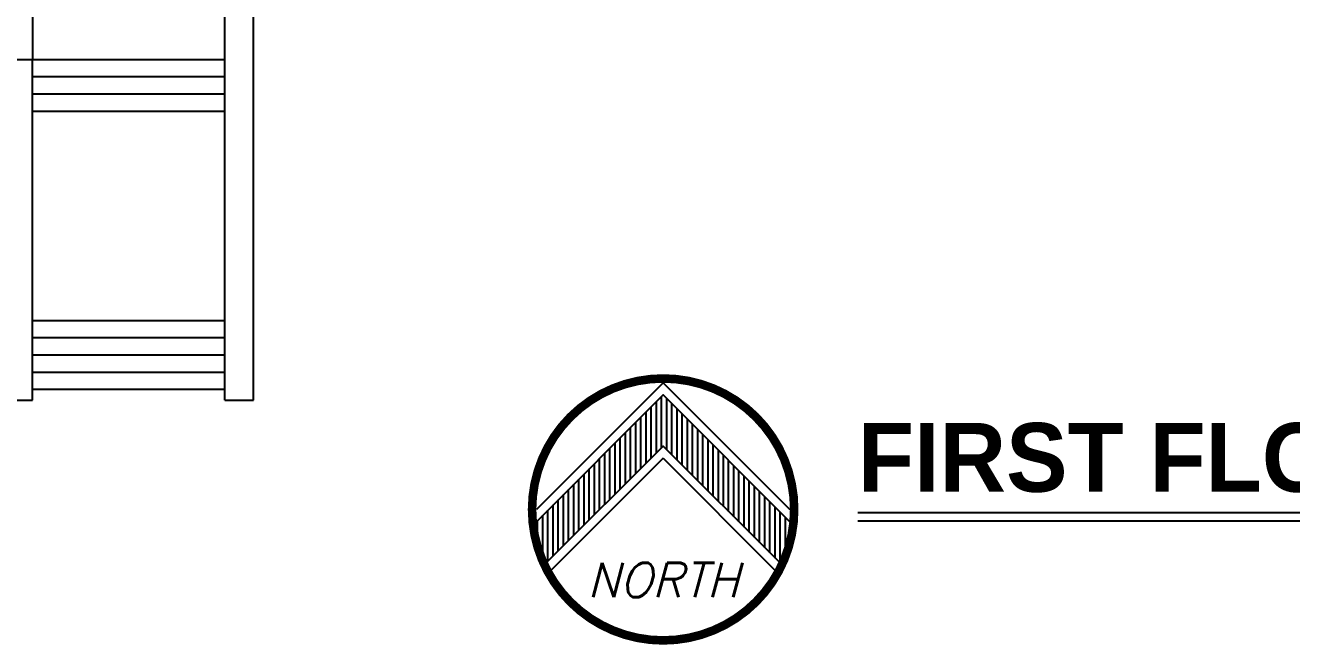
# Model space of a CAD drawing. Header units: inches. Extents: x -2 to 2969, y -44 to 2070.
# Drawn here: x 1017 to 1899, y 1045 to 1477 of the extents above; entities that cross this region are included whole.
import ezdxf
from ezdxf.enums import TextEntityAlignment as Align

# ---------------------------------------------------------------- set-up
doc = ezdxf.new("R2010")
doc.units = ezdxf.units.IN
doc.header["$MEASUREMENT"] = 0
doc.layers.get('0').update_dxf_attribs({"linetype": 'CONTINUOUS'})
for name, color, linetype in [('A-ANNO-LEVL', 4, 'CONTINUOUS'), ('A-ANNO-NRTH', 4, 'CONTINUOUS'), ('A-WALL', 7, 'CONTINUOUS'), ('L-SITE', 1, 'CONTINUOUS')]:
    doc.layers.add(name, color=color, linetype=linetype)
doc.styles.add('LEVELTXT', font='bold.shx', dxfattribs={"height": 0.25})
doc.styles.add('SCALETXT', font='simplex.shx', dxfattribs={"oblique": 15, "height": 0.125})

# ---------------------------------------------------------------- blocks, each defined once
blk = doc.blocks.new('*X13')
at = {"color": 0}
for p, q in [((-0.7125, 0.2348), (-0.7125, 0.4206)), ((-0.75, 0.1973), (-0.75, 0.3831)), ((-0.7312, 0.2161), (-0.7312, 0.4019)), ((-0.6937, 0.2279), (-0.6937, 0.4137)), ((-0.675, 0.2091), (-0.675, 0.3949)), ((-0.6562, 0.1904), (-0.6562, 0.3762)), ((-0.8062, 0.1411), (-0.8062, 0.3269)), ((-0.7875, 0.1598), (-0.7875, 0.3456)), ((-0.7687, 0.1786), (-0.7687, 0.3644)), ((-0.6375, 0.1716), (-0.6375, 0.3574)), ((-0.6187, 0.1529), (-0.6187, 0.3387)), ((-0.8437, 0.1036), (-0.8437, 0.2894)), ((-0.825, 0.1223), (-0.825, 0.3081)), ((-0.6, 0.1341), (-0.6, 0.3199)), ((-0.5812, 0.1154), (-0.5812, 0.3012)), ((-0.5625, 0.0966), (-0.5625, 0.2824)), ((-0.9, 0.0473), (-0.9, 0.2331)), ((-0.8812, 0.0661), (-0.8812, 0.2519)), ((-0.8625, 0.0848), (-0.8625, 0.2706)), ((-0.5437, 0.0779), (-0.5437, 0.2637)), ((-0.525, 0.0591), (-0.525, 0.2449)), ((-0.9375, 0.0098), (-0.9375, 0.1956)), ((-0.9187, 0.0286), (-0.9187, 0.2144)), ((-0.5062, 0.0404), (-0.5062, 0.2262)), ((-0.4875, 0.0216), (-0.4875, 0.2074)), ((-0.4687, 0.0029), (-0.4687, 0.1887)), ((-0.9937, -0.0464), (-0.9937, 0.1394)), ((-0.975, -0.0277), (-0.975, 0.1581)), ((-0.9562, -0.0089), (-0.9562, 0.1769)), ((-0.45, -0.0159), (-0.45, 0.1699)), ((-0.4312, -0.0346), (-0.4312, 0.1512)), ((-1.0312, -0.0839), (-1.0312, 0.1019)), ((-1.0125, -0.0652), (-1.0125, 0.1206)), ((-0.4125, -0.0534), (-0.4125, 0.1324)), ((-0.3937, -0.0721), (-0.3937, 0.1137)), ((-0.375, -0.0909), (-0.375, 0.0949)), ((-1.0688, -0.1214), (-1.0688, 0.0644)), ((-1.05, -0.1027), (-1.05, 0.0831)), ((-0.3562, -0.1096), (-0.3562, 0.0762)), ((-0.3375, -0.1284), (-0.3375, 0.0574)), ((-1.125, -0.1777), (-1.125, 0.0081)), ((-1.1062, -0.1589), (-1.1062, 0.0269)), ((-1.0875, -0.1402), (-1.0875, 0.0456)), ((-0.3187, -0.1471), (-0.3187, 0.0387)), ((-0.3, -0.1659), (-0.3, 0.0199)), ((-0.2812, -0.1846), (-0.2812, 0.0012)), ((-1.1625, -0.1263), (-1.1625, -0.0294)), ((-1.1438, -0.1653), (-1.1438, -0.0106)), ((-0.2625, -0.1448), (-0.2625, -0.0176)), ((-0.2437, -0.0894), (-0.2437, -0.0363))]:
    blk.add_line(p, q, dxfattribs=at)
blk = doc.blocks.new('FMNORTH')
at = {"layer": 'A-ANNO-NRTH'}
for p, q in [((-0.7066, 0.4708), (-1.1668, 0.0106)), ((-0.7066, 0.4708), (-0.2464, 0.0106)), ((-0.7066, 0.1965), (-1.1114, -0.2083)), ((-0.7066, 0.1965), (-0.3018, -0.2083))]:
    blk.add_line(p, q, dxfattribs=at)
at = {"layer": 'A-ANNO-NRTH', "const_width": 0.0312}
blk.add_lwpolyline([(-1.1824, 0.0106, 1), (-0.2308, 0.0106, 1)], format="xyb", close=True, dxfattribs=at)
at = {"layer": 'A-ANNO-NRTH'}
blk.add_lwpolyline([(-1.179, -0.0459), (-1.1622, -0.1278), (-1.1335, -0.1862), (-1.1602, -0.1251), (-1.179, -0.0459), (-0.7066, 0.4265), (-0.2342, -0.0459), (-0.2486, -0.1115), (-0.2797, -0.1862), (-0.7066, 0.2407), (-1.1335, -0.1862)], dxfattribs=at)
blk.add_blockref('*X13', (0, 0), dxfattribs=at)
at = {"layer": 'A-ANNO-NRTH', "style": 'SCALETXT', "oblique": 15}
blk.add_text('NORTH', height=0.125, dxfattribs=at).set_placement((-0.7066, -0.2454), align=Align.MIDDLE)
blk = doc.blocks.new('VS')
at = {"layer": 'A-ANNO-LEVL', "style": 'LEVELTXT'}
blk.add_attdef('VIEW', (0, 0.0748), '', height=0.25, dxfattribs=at)

msp = doc.modelspace()

# ---------------------------------------------------------------- linework, layer by layer
at = {"layer": 'A-ANNO-LEVL'}
for p, q in [((1596.93, 1137.7), (2257.93, 1137.7)), ((1596.93, 1131.7), (2257.93, 1131.7))]:
    msp.add_line(p, q, dxfattribs=at)
at = {"layer": 'A-WALL'}
for p in [(1021.69, 1501.69), (569.69, 1453.69)]:
    msp.add_line(p, (1021.69, 1453.69), dxfattribs=at)
at = {"layer": 'L-SITE'}
for p, q in [((1155.69, 1215.87), (1155.69, 1501.69)), ((1175.69, 1215.87), (1175.69, 1501.69)), ((1021.69, 1215.87), (1021.69, 1453.69)), ((1021.69, 1453.69), (1155.69, 1453.69)), ((1021.69, 1441.69), (1155.69, 1441.69)), ((1021.69, 1429.69), (1155.69, 1429.69)), ((1021.69, 1417.69), (1155.69, 1417.69)), ((1021.69, 1271.6), (1155.69, 1271.6)), ((1021.69, 1259.6), (1155.69, 1259.6)), ((1021.69, 1247.6), (1155.69, 1247.6)), ((1021.69, 1235.6), (1155.69, 1235.6)), ((1021.69, 1223.6), (1155.69, 1223.6)), ((1001.69, 1215.87), (1021.69, 1215.87)), ((1155.69, 1215.87), (1175.69, 1215.87))]:
    msp.add_line(p, q, dxfattribs=at)

# ---------------------------------------------------------------- block references
at = {"layer": 'A-ANNO-LEVL'}
ref = msp.add_blockref('VS', (1596.93, 1137.7), dxfattribs=dict(at, xscale=192, yscale=192, zscale=192))
ref.add_attrib('VIEW', 'FIRST FLOOR LEVEL', (1596.93, 1152.06), dxfattribs={"height": 48, "style": 'LEVELTXT'})
at = {"layer": 'A-ANNO-NRTH', "xscale": 192, "yscale": 192, "zscale": 192}
msp.add_blockref('FMNORTH', (1596.93, 1137.7), dxfattribs=at)

doc.saveas('drawing.dxf')
